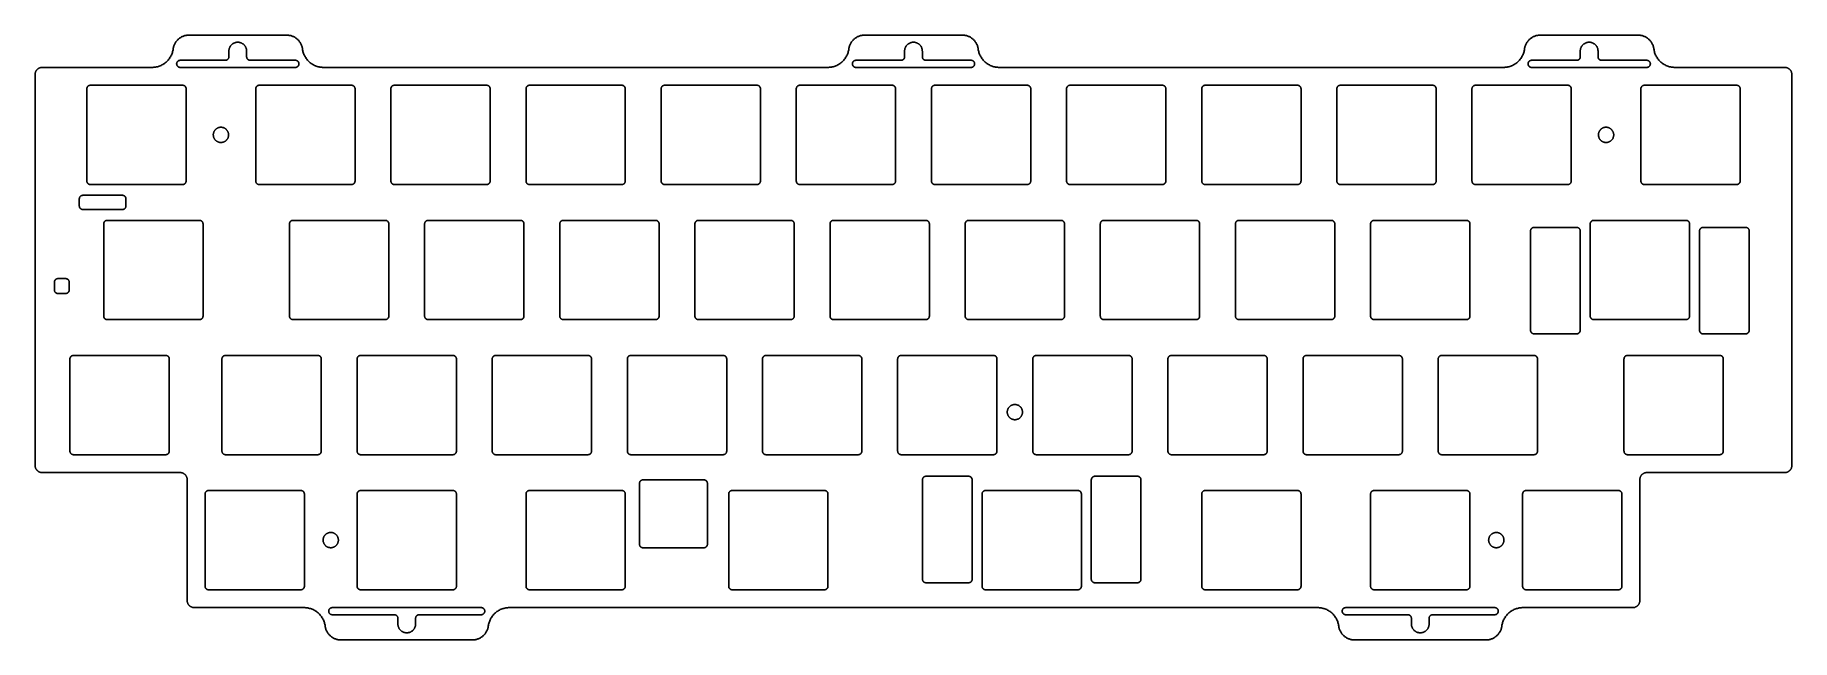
# Model space of a CAD drawing. Header units: millimetres. Extents: x -3282 to -3034, y 120 to 205.
import ezdxf

# ---------------------------------------------------------------- set-up
doc = ezdxf.new("R2010")
doc.units = ezdxf.units.MM
doc.layers.add('默认', color=7, linetype='Continuous', true_color=0xffffff)

msp = doc.modelspace()

# ---------------------------------------------------------------- linework, layer by layer
at = {"layer": '默认'}
for p, q in [((-3275.82, 181.96), (-3275.82, 180.96)), ((-3269.74, 182.46), (-3275.32, 182.46)), ((-3269.24, 180.96), (-3269.24, 181.96)), ((-3275.32, 180.46), (-3269.74, 180.46))]:
    msp.add_line(p, q, dxfattribs=at)
for points in [[(-3277.74, 170.71), (-3278.28, 170.71), (-3278.83, 170.71)], [(-3278.83, 168.61), (-3278.28, 168.61), (-3277.74, 168.61)], [(-3196.85, 141.83), (-3196.85, 133.25)], [(-3187.78, 142.33), (-3196.35, 142.33)], [(-3187.28, 133.25), (-3187.28, 141.83)], [(-3198.85, 127.33), (-3198.85, 140.33)], [(-3170.28, 127.33), (-3170.28, 140.33)], [(-3196.35, 132.75), (-3187.78, 132.75)]]:
    msp.add_lwpolyline(points, dxfattribs=at)
for points, weights in [([(-3265.56, 200.5), (-3262.94, 200.5), (-3262.59, 203.1)], [1, 0.752772652709, 1]), ([(-3262.59, 203.1), (-3262.33, 205.05), (-3260.36, 205.05)], [1, 0.752772652709, 1]), ([(-3246.59, 205.05), (-3244.63, 205.05), (-3244.36, 203.1)], [1, 0.752772652709, 1]), ([(-3244.36, 203.1), (-3244.01, 200.5), (-3241.39, 200.5)], [1, 0.752772652709, 1]), ([(-3170.31, 200.5), (-3167.69, 200.5), (-3167.34, 203.1)], [1, 0.752772652709, 1]), ([(-3167.34, 203.1), (-3167.08, 205.05), (-3165.11, 205.05)], [1, 0.752772652709, 1]), ([(-3151.34, 205.05), (-3149.38, 205.05), (-3149.11, 203.1)], [1, 0.752772652709, 1]), ([(-3149.11, 203.1), (-3148.76, 200.5), (-3146.14, 200.5)], [1, 0.752772652709, 1]), ([(-3075.06, 200.5), (-3072.44, 200.5), (-3072.09, 203.1)], [1, 0.752772652709, 1]), ([(-3072.09, 203.1), (-3071.83, 205.05), (-3069.86, 205.05)], [1, 0.752772652709, 1]), ([(-3056.09, 205.05), (-3054.13, 205.05), (-3053.86, 203.1)], [1, 0.752772652709, 1]), ([(-3053.86, 203.1), (-3053.51, 200.5), (-3050.89, 200.5)], [1, 0.752772652709, 1]), ([(-3254.73, 202), (-3254.73, 201.5), (-3255.23, 201.5)], [1, 0.707106781187, 1]), ([(-3251.73, 201.5), (-3252.23, 201.5), (-3252.23, 202)], [1, 0.707106781187, 1]), ([(-3159.48, 202), (-3159.48, 201.5), (-3159.98, 201.5)], [1, 0.707106781187, 1]), ([(-3156.48, 201.5), (-3156.98, 201.5), (-3156.98, 202)], [1, 0.707106781187, 1]), ([(-3064.23, 202), (-3064.23, 201.5), (-3064.73, 201.5)], [1, 0.707106781186, 1]), ([(-3061.23, 201.5), (-3061.73, 201.5), (-3061.73, 202)], [1, 0.707106781187, 1]), ([(-3282.05, 199.5), (-3282.05, 200.5), (-3281.05, 200.5)], [1, 0.707106781187, 1]), ([(-3035.41, 200.5), (-3034.41, 200.5), (-3034.41, 199.5)], [1, 0.707106781187, 1]), ([(-3274.26, 197.98), (-3274.76, 197.98), (-3274.76, 197.48)], [1, 0.707106781186, 1]), ([(-3260.76, 197.48), (-3260.76, 197.98), (-3261.26, 197.98)], [1, 0.707106781187, 1]), ([(-3250.45, 197.98), (-3250.95, 197.98), (-3250.95, 197.48)], [1, 0.707106781187, 1]), ([(-3236.95, 197.48), (-3236.95, 197.98), (-3237.45, 197.98)], [1, 0.707106781186, 1]), ([(-3231.4, 197.98), (-3231.9, 197.98), (-3231.9, 197.48)], [1, 0.707106781187, 1]), ([(-3217.9, 197.48), (-3217.9, 197.98), (-3218.4, 197.98)], [1, 0.707106781186, 1]), ([(-3212.35, 197.98), (-3212.85, 197.98), (-3212.85, 197.48)], [1, 0.707106781186, 1]), ([(-3198.85, 197.48), (-3198.85, 197.98), (-3199.35, 197.98)], [1, 0.707106781187, 1]), ([(-3193.3, 197.98), (-3193.8, 197.98), (-3193.8, 197.48)], [1, 0.707106781187, 1]), ([(-3179.8, 197.48), (-3179.8, 197.98), (-3180.3, 197.98)], [1, 0.707106781186, 1]), ([(-3174.25, 197.98), (-3174.75, 197.98), (-3174.75, 197.48)], [1, 0.707106781186, 1]), ([(-3160.75, 197.48), (-3160.75, 197.98), (-3161.25, 197.98)], [1, 0.707106781187, 1]), ([(-3155.2, 197.98), (-3155.7, 197.98), (-3155.7, 197.48)], [1, 0.707106781186, 1]), ([(-3141.7, 197.48), (-3141.7, 197.98), (-3142.2, 197.98)], [1, 0.707106781186, 1]), ([(-3136.15, 197.98), (-3136.65, 197.98), (-3136.65, 197.48)], [1, 0.707106781187, 1]), ([(-3122.65, 197.48), (-3122.65, 197.98), (-3123.15, 197.98)], [1, 0.707106781187, 1]), ([(-3117.1, 197.98), (-3117.6, 197.98), (-3117.6, 197.48)], [1, 0.707106781186, 1]), ([(-3103.6, 197.48), (-3103.6, 197.98), (-3104.1, 197.98)], [1, 0.707106781186, 1]), ([(-3098.05, 197.98), (-3098.55, 197.98), (-3098.55, 197.48)], [1, 0.707106781186, 1]), ([(-3084.55, 197.48), (-3084.55, 197.98), (-3085.05, 197.98)], [1, 0.707106781186, 1]), ([(-3079, 197.98), (-3079.5, 197.98), (-3079.5, 197.48)], [1, 0.707106781186, 1]), ([(-3065.5, 197.48), (-3065.5, 197.98), (-3066, 197.98)], [1, 0.707106781186, 1]), ([(-3055.19, 197.98), (-3055.69, 197.98), (-3055.69, 197.48)], [1, 0.707106781186, 1]), ([(-3041.69, 197.48), (-3041.69, 197.98), (-3042.19, 197.98)], [1, 0.707106781186, 1]), ([(-3274.76, 184.48), (-3274.76, 183.98), (-3274.26, 183.98)], [1, 0.707106781186, 1]), ([(-3261.26, 183.98), (-3260.76, 183.98), (-3260.76, 184.48)], [1, 0.707106781187, 1]), ([(-3250.95, 184.48), (-3250.95, 183.98), (-3250.45, 183.98)], [1, 0.707106781187, 1]), ([(-3237.45, 183.98), (-3236.95, 183.98), (-3236.95, 184.48)], [1, 0.707106781187, 1]), ([(-3231.9, 184.48), (-3231.9, 183.98), (-3231.4, 183.98)], [1, 0.707106781186, 1]), ([(-3218.4, 183.98), (-3217.9, 183.98), (-3217.9, 184.48)], [1, 0.707106781187, 1]), ([(-3212.85, 184.48), (-3212.85, 183.98), (-3212.35, 183.98)], [1, 0.707106781187, 1]), ([(-3199.35, 183.98), (-3198.85, 183.98), (-3198.85, 184.48)], [1, 0.707106781186, 1]), ([(-3193.8, 184.48), (-3193.8, 183.98), (-3193.3, 183.98)], [1, 0.707106781186, 1]), ([(-3180.3, 183.98), (-3179.8, 183.98), (-3179.8, 184.48)], [1, 0.707106781187, 1]), ([(-3174.75, 184.48), (-3174.75, 183.98), (-3174.25, 183.98)], [1, 0.707106781187, 1]), ([(-3161.25, 183.98), (-3160.75, 183.98), (-3160.75, 184.48)], [1, 0.707106781187, 1]), ([(-3155.7, 184.48), (-3155.7, 183.98), (-3155.2, 183.98)], [1, 0.707106781186, 1]), ([(-3142.2, 183.98), (-3141.7, 183.98), (-3141.7, 184.48)], [1, 0.707106781186, 1]), ([(-3136.65, 184.48), (-3136.65, 183.98), (-3136.15, 183.98)], [1, 0.707106781187, 1]), ([(-3123.15, 183.98), (-3122.65, 183.98), (-3122.65, 184.48)], [1, 0.707106781187, 1]), ([(-3117.6, 184.48), (-3117.6, 183.98), (-3117.1, 183.98)], [1, 0.707106781186, 1]), ([(-3104.1, 183.98), (-3103.6, 183.98), (-3103.6, 184.48)], [1, 0.707106781187, 1]), ([(-3098.55, 184.48), (-3098.55, 183.98), (-3098.05, 183.98)], [1, 0.707106781186, 1]), ([(-3085.05, 183.98), (-3084.55, 183.98), (-3084.55, 184.48)], [1, 0.707106781186, 1]), ([(-3079.5, 184.48), (-3079.5, 183.98), (-3079, 183.98)], [1, 0.707106781187, 1]), ([(-3066, 183.98), (-3065.5, 183.98), (-3065.5, 184.48)], [1, 0.707106781186, 1]), ([(-3055.69, 184.48), (-3055.69, 183.98), (-3055.19, 183.98)], [1, 0.707106781187, 1]), ([(-3042.19, 183.98), (-3041.69, 183.98), (-3041.69, 184.48)], [1, 0.707106781186, 1]), ([(-3275.32, 182.46), (-3275.82, 182.46), (-3275.82, 181.96)], [1, 0.707106781187, 1]), ([(-3275.82, 180.96), (-3275.82, 180.46), (-3275.32, 180.46)], [1, 0.707106781187, 1]), ([(-3269.24, 181.96), (-3269.24, 182.46), (-3269.74, 182.46)], [1, 0.707106781187, 1]), ([(-3269.74, 180.46), (-3269.24, 180.46), (-3269.24, 180.96)], [1, 0.707106781186, 1]), ([(-3271.88, 178.93), (-3272.38, 178.93), (-3272.38, 178.43)], [1, 0.707106781186, 1]), ([(-3258.38, 178.43), (-3258.38, 178.93), (-3258.88, 178.93)], [1, 0.707106781187, 1]), ([(-3245.69, 178.93), (-3246.19, 178.93), (-3246.19, 178.43)], [1, 0.707106781186, 1]), ([(-3232.19, 178.43), (-3232.19, 178.93), (-3232.69, 178.93)], [1, 0.707106781187, 1]), ([(-3226.64, 178.93), (-3227.14, 178.93), (-3227.14, 178.43)], [1, 0.707106781187, 1]), ([(-3213.14, 178.43), (-3213.14, 178.93), (-3213.64, 178.93)], [1, 0.707106781187, 1]), ([(-3207.59, 178.93), (-3208.09, 178.93), (-3208.09, 178.43)], [1, 0.707106781187, 1]), ([(-3194.09, 178.43), (-3194.09, 178.93), (-3194.59, 178.93)], [1, 0.707106781187, 1]), ([(-3188.54, 178.93), (-3189.04, 178.93), (-3189.04, 178.43)], [1, 0.707106781186, 1]), ([(-3175.04, 178.43), (-3175.04, 178.93), (-3175.54, 178.93)], [1, 0.707106781187, 1]), ([(-3169.49, 178.93), (-3169.99, 178.93), (-3169.99, 178.43)], [1, 0.707106781186, 1]), ([(-3155.99, 178.43), (-3155.99, 178.93), (-3156.49, 178.93)], [1, 0.707106781186, 1]), ([(-3150.44, 178.93), (-3150.94, 178.93), (-3150.94, 178.43)], [1, 0.707106781186, 1]), ([(-3136.94, 178.43), (-3136.94, 178.93), (-3137.44, 178.93)], [1, 0.707106781187, 1]), ([(-3131.39, 178.93), (-3131.89, 178.93), (-3131.89, 178.43)], [1, 0.707106781186, 1]), ([(-3117.89, 178.43), (-3117.89, 178.93), (-3118.39, 178.93)], [1, 0.707106781188, 1]), ([(-3112.34, 178.93), (-3112.84, 178.93), (-3112.84, 178.43)], [1, 0.707106781187, 1]), ([(-3098.84, 178.43), (-3098.84, 178.93), (-3099.34, 178.93)], [1, 0.707106781187, 1]), ([(-3093.29, 178.93), (-3093.79, 178.93), (-3093.79, 178.43)], [1, 0.707106781186, 1]), ([(-3079.79, 178.43), (-3079.79, 178.93), (-3080.29, 178.93)], [1, 0.707106781187, 1]), ([(-3062.33, 178.93), (-3062.83, 178.93), (-3062.83, 178.43)], [1, 0.707106781186, 1]), ([(-3048.83, 178.43), (-3048.83, 178.93), (-3049.33, 178.93)], [1, 0.707106781187, 1]), ([(-3070.74, 177.94), (-3071.24, 177.94), (-3071.24, 177.44)], [1, 0.707106781187, 1]), ([(-3064.24, 177.44), (-3064.25, 177.94), (-3064.75, 177.94)], [1, 0.707106781187, 1]), ([(-3047.42, 177.44), (-3047.42, 177.94), (-3046.92, 177.94)], [1, 0.707106781187, 1]), ([(-3040.92, 177.94), (-3040.42, 177.94), (-3040.42, 177.44)], [1, 0.707106781187, 1]), ([(-3278.83, 170.71), (-3279.33, 170.71), (-3279.33, 170.21)], [1, 0.707106781187, 1]), ([(-3279.33, 169.11), (-3279.33, 168.61), (-3278.83, 168.61)], [1, 0.707106781187, 1]), ([(-3277.24, 170.21), (-3277.24, 170.71), (-3277.74, 170.71)], [1, 0.707106781187, 1]), ([(-3277.74, 168.61), (-3277.24, 168.61), (-3277.24, 169.11)], [1, 0.707106781187, 1]), ([(-3272.38, 165.43), (-3272.38, 164.93), (-3271.88, 164.93)], [1, 0.707106781186, 1]), ([(-3258.88, 164.93), (-3258.38, 164.93), (-3258.38, 165.43)], [1, 0.707106781187, 1]), ([(-3246.19, 165.43), (-3246.19, 164.93), (-3245.69, 164.93)], [1, 0.707106781186, 1]), ([(-3232.69, 164.93), (-3232.19, 164.93), (-3232.19, 165.43)], [1, 0.707106781187, 1]), ([(-3227.14, 165.43), (-3227.14, 164.93), (-3226.64, 164.93)], [1, 0.707106781186, 1]), ([(-3213.64, 164.93), (-3213.14, 164.93), (-3213.14, 165.43)], [1, 0.707106781187, 1]), ([(-3208.09, 165.43), (-3208.09, 164.93), (-3207.59, 164.93)], [1, 0.707106781187, 1]), ([(-3194.59, 164.93), (-3194.09, 164.93), (-3194.09, 165.43)], [1, 0.707106781186, 1]), ([(-3189.04, 165.43), (-3189.04, 164.93), (-3188.54, 164.93)], [1, 0.707106781186, 1]), ([(-3175.54, 164.93), (-3175.04, 164.93), (-3175.04, 165.43)], [1, 0.707106781187, 1]), ([(-3169.99, 165.43), (-3169.99, 164.93), (-3169.49, 164.93)], [1, 0.707106781186, 1]), ([(-3156.49, 164.93), (-3155.99, 164.93), (-3155.99, 165.43)], [1, 0.707106781185, 1]), ([(-3150.94, 165.43), (-3150.94, 164.93), (-3150.44, 164.93)], [1, 0.707106781186, 1]), ([(-3137.44, 164.93), (-3136.94, 164.93), (-3136.94, 165.43)], [1, 0.707106781186, 1]), ([(-3131.89, 165.43), (-3131.89, 164.93), (-3131.39, 164.93)], [1, 0.707106781187, 1]), ([(-3118.39, 164.93), (-3117.89, 164.93), (-3117.89, 165.43)], [1, 0.707106781188, 1]), ([(-3112.84, 165.43), (-3112.84, 164.93), (-3112.34, 164.93)], [1, 0.707106781185, 1]), ([(-3099.34, 164.93), (-3098.84, 164.93), (-3098.84, 165.43)], [1, 0.707106781187, 1]), ([(-3093.79, 165.43), (-3093.79, 164.93), (-3093.29, 164.93)], [1, 0.707106781186, 1]), ([(-3080.29, 164.93), (-3079.79, 164.93), (-3079.79, 165.43)], [1, 0.707106781187, 1]), ([(-3062.83, 165.43), (-3062.83, 164.93), (-3062.33, 164.93)], [1, 0.707106781186, 1]), ([(-3049.33, 164.93), (-3048.83, 164.93), (-3048.83, 165.43)], [1, 0.707106781187, 1]), ([(-3064.74, 162.92), (-3064.24, 162.92), (-3064.24, 163.42)], [1, 0.707106781187, 1]), ([(-3046.92, 162.92), (-3047.42, 162.92), (-3047.42, 163.42)], [1, 0.707106781187, 1]), ([(-3276.64, 159.88), (-3277.14, 159.88), (-3277.14, 159.38)], [1, 0.707106781186, 1]), ([(-3263.14, 159.38), (-3263.14, 159.88), (-3263.64, 159.88)], [1, 0.707106781187, 1]), ([(-3255.21, 159.88), (-3255.71, 159.88), (-3255.71, 159.38)], [1, 0.707106781186, 1]), ([(-3241.71, 159.38), (-3241.71, 159.88), (-3242.21, 159.88)], [1, 0.707106781187, 1]), ([(-3236.16, 159.88), (-3236.66, 159.88), (-3236.66, 159.38)], [1, 0.707106781187, 1]), ([(-3222.66, 159.38), (-3222.66, 159.88), (-3223.16, 159.88)], [1, 0.707106781186, 1]), ([(-3217.11, 159.88), (-3217.61, 159.88), (-3217.61, 159.38)], [1, 0.707106781187, 1]), ([(-3203.61, 159.38), (-3203.61, 159.88), (-3204.11, 159.88)], [1, 0.707106781187, 1]), ([(-3198.06, 159.88), (-3198.56, 159.88), (-3198.56, 159.38)], [1, 0.707106781187, 1]), ([(-3184.56, 159.38), (-3184.56, 159.88), (-3185.06, 159.88)], [1, 0.707106781188, 1]), ([(-3179.01, 159.88), (-3179.51, 159.88), (-3179.51, 159.38)], [1, 0.707106781186, 1]), ([(-3165.51, 159.38), (-3165.51, 159.88), (-3166.01, 159.88)], [1, 0.707106781187, 1]), ([(-3159.96, 159.88), (-3160.46, 159.88), (-3160.46, 159.38)], [1, 0.707106781187, 1]), ([(-3146.46, 159.38), (-3146.46, 159.88), (-3146.96, 159.88)], [1, 0.707106781187, 1]), ([(-3140.91, 159.88), (-3141.41, 159.88), (-3141.41, 159.38)], [1, 0.707106781186, 1]), ([(-3127.41, 159.38), (-3127.41, 159.88), (-3127.91, 159.88)], [1, 0.707106781187, 1]), ([(-3121.86, 159.88), (-3122.36, 159.88), (-3122.36, 159.38)], [1, 0.707106781186, 1]), ([(-3108.36, 159.38), (-3108.36, 159.88), (-3108.86, 159.88)], [1, 0.707106781188, 1]), ([(-3102.81, 159.88), (-3103.31, 159.88), (-3103.31, 159.38)], [1, 0.707106781187, 1]), ([(-3089.31, 159.38), (-3089.31, 159.88), (-3089.81, 159.88)], [1, 0.707106781186, 1]), ([(-3083.76, 159.88), (-3084.26, 159.88), (-3084.26, 159.38)], [1, 0.707106781186, 1]), ([(-3070.26, 159.38), (-3070.26, 159.88), (-3070.76, 159.88)], [1, 0.707106781186, 1]), ([(-3057.57, 159.88), (-3058.07, 159.88), (-3058.07, 159.38)], [1, 0.707106781186, 1]), ([(-3044.07, 159.38), (-3044.07, 159.88), (-3044.57, 159.88)], [1, 0.707106781186, 1]), ([(-3277.14, 146.38), (-3277.14, 145.88), (-3276.64, 145.88)], [1, 0.707106781186, 1]), ([(-3263.64, 145.88), (-3263.14, 145.88), (-3263.14, 146.38)], [1, 0.707106781187, 1]), ([(-3255.71, 146.38), (-3255.71, 145.88), (-3255.21, 145.88)], [1, 0.707106781186, 1]), ([(-3242.21, 145.88), (-3241.71, 145.88), (-3241.71, 146.38)], [1, 0.707106781187, 1]), ([(-3236.66, 146.38), (-3236.66, 145.88), (-3236.16, 145.88)], [1, 0.707106781186, 1]), ([(-3223.16, 145.88), (-3222.66, 145.88), (-3222.66, 146.38)], [1, 0.707106781186, 1]), ([(-3217.61, 146.38), (-3217.61, 145.88), (-3217.11, 145.88)], [1, 0.707106781186, 1]), ([(-3204.11, 145.88), (-3203.61, 145.88), (-3203.61, 146.38)], [1, 0.707106781186, 1]), ([(-3198.56, 146.38), (-3198.56, 145.88), (-3198.06, 145.88)], [1, 0.707106781186, 1]), ([(-3185.06, 145.88), (-3184.56, 145.88), (-3184.56, 146.38)], [1, 0.707106781186, 1]), ([(-3179.51, 146.38), (-3179.51, 145.88), (-3179.01, 145.88)], [1, 0.707106781186, 1]), ([(-3166.01, 145.88), (-3165.51, 145.88), (-3165.51, 146.38)], [1, 0.707106781186, 1]), ([(-3160.46, 146.38), (-3160.46, 145.88), (-3159.96, 145.88)], [1, 0.707106781186, 1]), ([(-3146.96, 145.88), (-3146.46, 145.88), (-3146.46, 146.38)], [1, 0.707106781186, 1]), ([(-3141.41, 146.38), (-3141.41, 145.88), (-3140.91, 145.88)], [1, 0.707106781186, 1]), ([(-3127.91, 145.88), (-3127.41, 145.88), (-3127.41, 146.38)], [1, 0.707106781186, 1]), ([(-3122.36, 146.38), (-3122.36, 145.88), (-3121.86, 145.88)], [1, 0.707106781185, 1]), ([(-3108.86, 145.88), (-3108.36, 145.88), (-3108.36, 146.38)], [1, 0.707106781186, 1]), ([(-3103.31, 146.38), (-3103.31, 145.88), (-3102.81, 145.88)], [1, 0.707106781186, 1]), ([(-3089.81, 145.88), (-3089.31, 145.88), (-3089.31, 146.38)], [1, 0.707106781186, 1]), ([(-3084.26, 146.38), (-3084.26, 145.88), (-3083.76, 145.88)], [1, 0.707106781186, 1]), ([(-3070.76, 145.88), (-3070.26, 145.88), (-3070.26, 146.38)], [1, 0.707106781186, 1]), ([(-3058.07, 146.38), (-3058.07, 145.88), (-3057.57, 145.88)], [1, 0.707106781186, 1]), ([(-3044.57, 145.88), (-3044.07, 145.88), (-3044.07, 146.38)], [1, 0.707106781186, 1]), ([(-3281.05, 143.36), (-3282.05, 143.36), (-3282.05, 144.36)], [1, 0.707106781187, 1]), ([(-3034.41, 144.36), (-3034.41, 143.36), (-3035.41, 143.36)], [1, 0.707106781187, 1]), ([(-3260.61, 142.36), (-3260.61, 143.36), (-3261.61, 143.36)], [1, 0.707106781187, 1]), ([(-3196.35, 142.33), (-3196.85, 142.33), (-3196.85, 141.83)], [1, 0.707106781187, 1]), ([(-3187.28, 141.83), (-3187.28, 142.33), (-3187.78, 142.33)], [1, 0.707106781187, 1]), ([(-3156.96, 142.34), (-3156.96, 142.84), (-3156.46, 142.84)], [1, 0.707106781187, 1]), ([(-3126.16, 142.34), (-3126.16, 142.84), (-3126.66, 142.84)], [1, 0.707106781187, 1]), ([(-3054.84, 143.36), (-3055.84, 143.36), (-3055.84, 142.36)], [1, 0.707106781187, 1]), ([(-3257.59, 140.83), (-3258.09, 140.83), (-3258.09, 140.33)], [1, 0.707106781186, 1]), ([(-3244.09, 140.33), (-3244.09, 140.83), (-3244.59, 140.83)], [1, 0.707106781187, 1]), ([(-3236.16, 140.83), (-3236.66, 140.83), (-3236.66, 140.33)], [1, 0.707106781186, 1]), ([(-3222.66, 140.33), (-3222.66, 140.83), (-3223.16, 140.83)], [1, 0.707106781187, 1]), ([(-3212.35, 140.83), (-3212.85, 140.83), (-3212.85, 140.33)], [1, 0.707106781186, 1]), ([(-3198.85, 140.33), (-3198.85, 140.83), (-3199.35, 140.83)], [1, 0.707106781187, 1]), ([(-3183.78, 140.83), (-3184.28, 140.83), (-3184.28, 140.33)], [1, 0.707106781186, 1]), ([(-3170.28, 140.33), (-3170.28, 140.83), (-3170.78, 140.83)], [1, 0.707106781187, 1]), ([(-3148.06, 140.83), (-3148.56, 140.83), (-3148.56, 140.33)], [1, 0.707106781186, 1]), ([(-3134.56, 140.33), (-3134.56, 140.83), (-3135.06, 140.83)], [1, 0.707106781187, 1]), ([(-3117.1, 140.83), (-3117.6, 140.83), (-3117.6, 140.33)], [1, 0.707106781186, 1]), ([(-3103.6, 140.33), (-3103.6, 140.83), (-3104.1, 140.83)], [1, 0.707106781187, 1]), ([(-3093.29, 140.83), (-3093.79, 140.83), (-3093.79, 140.33)], [1, 0.707106781186, 1]), ([(-3079.79, 140.33), (-3079.79, 140.83), (-3080.29, 140.83)], [1, 0.707106781187, 1]), ([(-3071.86, 140.83), (-3072.36, 140.83), (-3072.36, 140.33)], [1, 0.707106781186, 1]), ([(-3058.36, 140.33), (-3058.36, 140.83), (-3058.86, 140.83)], [1, 0.707106781187, 1]), ([(-3196.85, 133.25), (-3196.85, 132.75), (-3196.35, 132.75)], [1, 0.707106781187, 1]), ([(-3187.78, 132.75), (-3187.28, 132.75), (-3187.28, 133.25)], [1, 0.707106781187, 1]), ([(-3258.09, 127.33), (-3258.09, 126.83), (-3257.59, 126.83)], [1, 0.707106781186, 1]), ([(-3244.59, 126.83), (-3244.09, 126.83), (-3244.09, 127.33)], [1, 0.707106781187, 1]), ([(-3236.66, 127.33), (-3236.66, 126.83), (-3236.16, 126.83)], [1, 0.707106781186, 1]), ([(-3223.16, 126.83), (-3222.66, 126.83), (-3222.66, 127.33)], [1, 0.707106781187, 1]), ([(-3212.85, 127.33), (-3212.85, 126.83), (-3212.35, 126.83)], [1, 0.707106781186, 1]), ([(-3199.35, 126.83), (-3198.85, 126.83), (-3198.85, 127.33)], [1, 0.707106781187, 1]), ([(-3184.28, 127.33), (-3184.28, 126.83), (-3183.78, 126.83)], [1, 0.707106781186, 1]), ([(-3170.78, 126.83), (-3170.28, 126.83), (-3170.28, 127.33)], [1, 0.707106781187, 1]), ([(-3156.46, 127.82), (-3156.96, 127.82), (-3156.96, 128.32)], [1, 0.707106781187, 1]), ([(-3149.96, 128.32), (-3149.96, 127.82), (-3150.46, 127.82)], [1, 0.707106781187, 1]), ([(-3148.56, 127.33), (-3148.56, 126.83), (-3148.06, 126.83)], [1, 0.707106781186, 1]), ([(-3135.06, 126.83), (-3134.56, 126.83), (-3134.56, 127.33)], [1, 0.707106781187, 1]), ([(-3133.16, 128.32), (-3133.16, 127.82), (-3132.66, 127.82)], [1, 0.707106781187, 1]), ([(-3126.66, 127.82), (-3126.16, 127.82), (-3126.16, 128.32)], [1, 0.707106781187, 1]), ([(-3117.6, 127.33), (-3117.6, 126.83), (-3117.1, 126.83)], [1, 0.707106781186, 1]), ([(-3104.1, 126.83), (-3103.6, 126.83), (-3103.6, 127.33)], [1, 0.707106781187, 1]), ([(-3093.79, 127.33), (-3093.79, 126.83), (-3093.29, 126.83)], [1, 0.707106781186, 1]), ([(-3080.29, 126.83), (-3079.79, 126.83), (-3079.79, 127.33)], [1, 0.707106781187, 1]), ([(-3072.36, 127.33), (-3072.36, 126.83), (-3071.86, 126.83)], [1, 0.707106781186, 1]), ([(-3058.86, 126.83), (-3058.36, 126.83), (-3058.36, 127.33)], [1, 0.707106781187, 1]), ([(-3259.61, 124.31), (-3260.61, 124.31), (-3260.61, 125.31)], [1, 0.707106781187, 1]), ([(-3241.16, 121.71), (-3241.51, 124.31), (-3244.13, 124.31)], [1, 0.752772652709, 1]), ([(-3215.2, 124.31), (-3217.82, 124.31), (-3218.17, 121.71)], [1, 0.752772652709, 1]), ([(-3098.28, 121.71), (-3098.63, 124.31), (-3101.26, 124.31)], [1, 0.752772652709, 1]), ([(-3072.32, 124.31), (-3074.94, 124.31), (-3075.29, 121.71)], [1, 0.752772652709, 1]), ([(-3055.84, 125.31), (-3055.84, 124.31), (-3056.84, 124.31)], [1, 0.707106781187, 1]), ([(-3238.93, 119.76), (-3240.9, 119.76), (-3241.16, 121.71)], [1, 0.752772652709, 1]), ([(-3231.41, 123.31), (-3230.91, 123.31), (-3230.91, 122.81)], [1, 0.707106781187, 1]), ([(-3228.41, 122.81), (-3228.41, 123.31), (-3227.91, 123.31)], [1, 0.707106781187, 1]), ([(-3218.17, 121.71), (-3218.43, 119.76), (-3220.4, 119.76)], [1, 0.752772652709, 1]), ([(-3096.05, 119.76), (-3098.02, 119.76), (-3098.28, 121.71)], [1, 0.752772652709, 1]), ([(-3088.54, 123.31), (-3088.04, 123.31), (-3088.04, 122.81)], [1, 0.707106781187, 1]), ([(-3085.54, 122.81), (-3085.54, 123.31), (-3085.04, 123.31)], [1, 0.707106781187, 1]), ([(-3075.29, 121.71), (-3075.56, 119.76), (-3077.52, 119.76)], [1, 0.752772652709, 1])]:
    msp.add_rational_spline(points, weights, degree=2, dxfattribs=at)
for points in [[(-3260.36, 205.05), (-3253.48, 205.05), (-3246.59, 205.05)], [(-3165.11, 205.05), (-3158.23, 205.05), (-3151.34, 205.05)], [(-3069.86, 205.05), (-3062.98, 205.05), (-3056.09, 205.05)], [(-3255.23, 201.5), (-3258.41, 201.5), (-3261.6, 201.5)], [(-3254.73, 202.8), (-3254.73, 202.4), (-3254.73, 202)], [(-3252.23, 202), (-3252.23, 202.4), (-3252.23, 202.8)], [(-3245.35, 201.5), (-3248.54, 201.5), (-3251.73, 201.5)], [(-3159.98, 201.5), (-3163.16, 201.5), (-3166.35, 201.5)], [(-3159.48, 202.8), (-3159.48, 202.4), (-3159.48, 202)], [(-3156.98, 202), (-3156.98, 202.4), (-3156.98, 202.8)], [(-3150.1, 201.5), (-3153.29, 201.5), (-3156.48, 201.5)], [(-3064.73, 201.5), (-3067.91, 201.5), (-3071.1, 201.5)], [(-3064.23, 202.8), (-3064.23, 202.4), (-3064.23, 202)], [(-3061.73, 202), (-3061.73, 202.4), (-3061.73, 202.8)], [(-3054.85, 201.5), (-3058.04, 201.5), (-3061.23, 201.5)], [(-3282.05, 144.36), (-3282.05, 171.93), (-3282.05, 199.5)], [(-3281.05, 200.5), (-3279.75, 200.5), (-3265.56, 200.5)], [(-3261.6, 200.5), (-3253.48, 200.5), (-3245.35, 200.5)], [(-3241.39, 200.5), (-3210.62, 200.5), (-3170.31, 200.5)], [(-3166.35, 200.5), (-3158.23, 200.5), (-3150.1, 200.5)], [(-3146.14, 200.5), (-3105.88, 200.5), (-3075.06, 200.5)], [(-3071.1, 200.5), (-3062.98, 200.5), (-3054.85, 200.5)], [(-3050.89, 200.5), (-3041.7, 200.5), (-3035.41, 200.5)], [(-3034.41, 199.5), (-3034.41, 171.93), (-3034.41, 144.36)], [(-3274.76, 197.48), (-3274.76, 190.98), (-3274.76, 184.48)], [(-3261.26, 197.98), (-3267.76, 197.98), (-3274.26, 197.98)], [(-3260.76, 184.48), (-3260.76, 190.98), (-3260.76, 197.48)], [(-3250.95, 197.48), (-3250.95, 190.98), (-3250.95, 184.48)], [(-3237.45, 197.98), (-3243.95, 197.98), (-3250.45, 197.98)], [(-3236.95, 184.48), (-3236.95, 190.98), (-3236.95, 197.48)], [(-3231.9, 197.48), (-3231.9, 190.98), (-3231.9, 184.48)], [(-3218.4, 197.98), (-3224.9, 197.98), (-3231.4, 197.98)], [(-3217.9, 184.48), (-3217.9, 190.98), (-3217.9, 197.48)], [(-3212.85, 197.48), (-3212.85, 190.98), (-3212.85, 184.48)], [(-3199.35, 197.98), (-3205.85, 197.98), (-3212.35, 197.98)], [(-3198.85, 184.48), (-3198.85, 190.98), (-3198.85, 197.48)], [(-3193.8, 197.48), (-3193.8, 190.98), (-3193.8, 184.48)], [(-3180.3, 197.98), (-3186.8, 197.98), (-3193.3, 197.98)], [(-3179.8, 184.48), (-3179.8, 190.98), (-3179.8, 197.48)], [(-3174.75, 197.48), (-3174.75, 190.98), (-3174.75, 184.48)], [(-3161.25, 197.98), (-3167.75, 197.98), (-3174.25, 197.98)], [(-3160.75, 184.48), (-3160.75, 190.98), (-3160.75, 197.48)], [(-3155.7, 197.48), (-3155.7, 190.98), (-3155.7, 184.48)], [(-3142.2, 197.98), (-3148.7, 197.98), (-3155.2, 197.98)], [(-3141.7, 184.48), (-3141.7, 190.98), (-3141.7, 197.48)], [(-3136.65, 197.48), (-3136.65, 190.98), (-3136.65, 184.48)], [(-3123.15, 197.98), (-3129.65, 197.98), (-3136.15, 197.98)], [(-3122.65, 184.48), (-3122.65, 190.98), (-3122.65, 197.48)], [(-3117.6, 197.48), (-3117.6, 190.98), (-3117.6, 184.48)], [(-3104.1, 197.98), (-3110.6, 197.98), (-3117.1, 197.98)], [(-3103.6, 184.48), (-3103.6, 190.98), (-3103.6, 197.48)], [(-3098.55, 197.48), (-3098.55, 190.98), (-3098.55, 184.48)], [(-3085.05, 197.98), (-3091.55, 197.98), (-3098.05, 197.98)], [(-3084.55, 184.48), (-3084.55, 190.98), (-3084.55, 197.48)], [(-3079.5, 197.48), (-3079.5, 190.98), (-3079.5, 184.48)], [(-3066, 197.98), (-3072.5, 197.98), (-3079, 197.98)], [(-3065.5, 184.48), (-3065.5, 190.98), (-3065.5, 197.48)], [(-3055.69, 197.48), (-3055.69, 190.98), (-3055.69, 184.48)], [(-3042.19, 197.98), (-3048.69, 197.98), (-3055.19, 197.98)], [(-3041.69, 184.48), (-3041.69, 190.98), (-3041.69, 197.48)], [(-3274.26, 183.98), (-3267.76, 183.98), (-3261.26, 183.98)], [(-3250.45, 183.98), (-3243.95, 183.98), (-3237.45, 183.98)], [(-3231.4, 183.98), (-3224.9, 183.98), (-3218.4, 183.98)], [(-3212.35, 183.98), (-3205.85, 183.98), (-3199.35, 183.98)], [(-3193.3, 183.98), (-3186.8, 183.98), (-3180.3, 183.98)], [(-3174.25, 183.98), (-3167.75, 183.98), (-3161.25, 183.98)], [(-3155.2, 183.98), (-3148.7, 183.98), (-3142.2, 183.98)], [(-3136.15, 183.98), (-3129.65, 183.98), (-3123.15, 183.98)], [(-3117.1, 183.98), (-3110.6, 183.98), (-3104.1, 183.98)], [(-3098.05, 183.98), (-3091.55, 183.98), (-3085.05, 183.98)], [(-3079, 183.98), (-3072.5, 183.98), (-3066, 183.98)], [(-3055.19, 183.98), (-3048.69, 183.98), (-3042.19, 183.98)], [(-3272.38, 178.43), (-3272.38, 171.93), (-3272.38, 165.43)], [(-3258.88, 178.93), (-3265.38, 178.93), (-3271.88, 178.93)], [(-3258.38, 165.43), (-3258.38, 171.93), (-3258.38, 178.43)], [(-3246.19, 178.43), (-3246.19, 171.93), (-3246.19, 165.43)], [(-3232.69, 178.93), (-3239.19, 178.93), (-3245.69, 178.93)], [(-3232.19, 165.43), (-3232.19, 171.93), (-3232.19, 178.43)], [(-3227.14, 178.43), (-3227.14, 171.93), (-3227.14, 165.43)], [(-3213.64, 178.93), (-3220.14, 178.93), (-3226.64, 178.93)], [(-3213.14, 165.43), (-3213.14, 171.93), (-3213.14, 178.43)], [(-3208.09, 178.43), (-3208.09, 171.93), (-3208.09, 165.43)], [(-3194.59, 178.93), (-3201.09, 178.93), (-3207.59, 178.93)], [(-3194.09, 165.43), (-3194.09, 171.93), (-3194.09, 178.43)], [(-3189.04, 178.43), (-3189.04, 171.93), (-3189.04, 165.43)], [(-3175.54, 178.93), (-3182.04, 178.93), (-3188.54, 178.93)], [(-3175.04, 165.43), (-3175.04, 171.93), (-3175.04, 178.43)], [(-3169.99, 178.43), (-3169.99, 171.93), (-3169.99, 165.43)], [(-3156.49, 178.93), (-3162.99, 178.93), (-3169.49, 178.93)], [(-3155.99, 165.43), (-3155.99, 171.93), (-3155.99, 178.43)], [(-3150.94, 178.43), (-3150.94, 171.93), (-3150.94, 165.43)], [(-3137.44, 178.93), (-3143.94, 178.93), (-3150.44, 178.93)], [(-3136.94, 165.43), (-3136.94, 171.93), (-3136.94, 178.43)], [(-3131.89, 178.43), (-3131.89, 171.93), (-3131.89, 165.43)], [(-3118.39, 178.93), (-3124.89, 178.93), (-3131.39, 178.93)], [(-3117.89, 165.43), (-3117.89, 171.93), (-3117.89, 178.43)], [(-3112.84, 178.43), (-3112.84, 171.93), (-3112.84, 165.43)], [(-3099.34, 178.93), (-3105.84, 178.93), (-3112.34, 178.93)], [(-3098.84, 165.43), (-3098.84, 171.93), (-3098.84, 178.43)], [(-3093.79, 178.43), (-3093.79, 171.93), (-3093.79, 165.43)], [(-3080.29, 178.93), (-3086.79, 178.93), (-3093.29, 178.93)], [(-3079.79, 165.43), (-3079.79, 171.93), (-3079.79, 178.43)], [(-3062.83, 178.43), (-3062.83, 171.93), (-3062.83, 165.43)], [(-3049.33, 178.93), (-3055.83, 178.93), (-3062.33, 178.93)], [(-3048.83, 165.43), (-3048.83, 171.93), (-3048.83, 178.43)], [(-3071.24, 177.44), (-3071.24, 170.45), (-3071.24, 163.45)], [(-3064.75, 177.94), (-3067.75, 177.94), (-3070.74, 177.94)], [(-3064.24, 163.42), (-3064.24, 170.43), (-3064.24, 177.44)], [(-3047.42, 163.42), (-3047.42, 170.43), (-3047.42, 177.44)], [(-3046.92, 177.94), (-3043.92, 177.94), (-3040.92, 177.94)], [(-3040.42, 177.44), (-3040.42, 170.45), (-3040.42, 163.45)], [(-3279.33, 170.21), (-3279.33, 169.66), (-3279.33, 169.11)], [(-3277.24, 169.11), (-3277.24, 169.66), (-3277.24, 170.21)], [(-3271.88, 164.93), (-3265.38, 164.93), (-3258.88, 164.93)], [(-3245.69, 164.93), (-3239.19, 164.93), (-3232.69, 164.93)], [(-3226.64, 164.93), (-3220.14, 164.93), (-3213.64, 164.93)], [(-3207.59, 164.93), (-3201.09, 164.93), (-3194.59, 164.93)], [(-3188.54, 164.93), (-3182.04, 164.93), (-3175.54, 164.93)], [(-3169.49, 164.93), (-3162.99, 164.93), (-3156.49, 164.93)], [(-3150.44, 164.93), (-3143.94, 164.93), (-3137.44, 164.93)], [(-3131.39, 164.93), (-3124.89, 164.93), (-3118.39, 164.93)], [(-3112.34, 164.93), (-3105.84, 164.93), (-3099.34, 164.93)], [(-3093.29, 164.93), (-3086.79, 164.93), (-3080.29, 164.93)], [(-3062.33, 164.93), (-3055.83, 164.93), (-3049.33, 164.93)], [(-3070.7, 162.92), (-3067.72, 162.92), (-3064.74, 162.92)], [(-3040.96, 162.92), (-3043.94, 162.92), (-3046.92, 162.92)], [(-3277.14, 159.38), (-3277.14, 152.88), (-3277.14, 146.38)], [(-3263.64, 159.88), (-3270.14, 159.88), (-3276.64, 159.88)], [(-3263.14, 146.38), (-3263.14, 152.88), (-3263.14, 159.38)], [(-3255.71, 159.38), (-3255.71, 152.88), (-3255.71, 146.38)], [(-3242.21, 159.88), (-3248.71, 159.88), (-3255.21, 159.88)], [(-3241.71, 146.38), (-3241.71, 152.88), (-3241.71, 159.38)], [(-3236.66, 159.38), (-3236.66, 152.88), (-3236.66, 146.38)], [(-3223.16, 159.88), (-3229.66, 159.88), (-3236.16, 159.88)], [(-3222.66, 146.38), (-3222.66, 152.88), (-3222.66, 159.38)], [(-3217.61, 159.38), (-3217.61, 152.88), (-3217.61, 146.38)], [(-3204.11, 159.88), (-3210.61, 159.88), (-3217.11, 159.88)], [(-3203.61, 146.38), (-3203.61, 152.88), (-3203.61, 159.38)], [(-3198.56, 159.38), (-3198.56, 152.88), (-3198.56, 146.38)], [(-3185.06, 159.88), (-3191.56, 159.88), (-3198.06, 159.88)], [(-3184.56, 146.38), (-3184.56, 152.88), (-3184.56, 159.38)], [(-3179.51, 159.38), (-3179.51, 152.88), (-3179.51, 146.38)], [(-3166.01, 159.88), (-3172.51, 159.88), (-3179.01, 159.88)], [(-3165.51, 146.38), (-3165.51, 152.88), (-3165.51, 159.38)], [(-3160.46, 159.38), (-3160.46, 152.88), (-3160.46, 146.38)], [(-3146.96, 159.88), (-3153.46, 159.88), (-3159.96, 159.88)], [(-3146.46, 146.38), (-3146.46, 152.88), (-3146.46, 159.38)], [(-3141.41, 159.38), (-3141.41, 152.88), (-3141.41, 146.38)], [(-3127.91, 159.88), (-3134.41, 159.88), (-3140.91, 159.88)], [(-3127.41, 146.38), (-3127.41, 152.88), (-3127.41, 159.38)], [(-3122.36, 159.38), (-3122.36, 152.88), (-3122.36, 146.38)], [(-3108.86, 159.88), (-3115.36, 159.88), (-3121.86, 159.88)], [(-3108.36, 146.38), (-3108.36, 152.88), (-3108.36, 159.38)], [(-3103.31, 159.38), (-3103.31, 152.88), (-3103.31, 146.38)], [(-3089.81, 159.88), (-3096.31, 159.88), (-3102.81, 159.88)], [(-3089.31, 146.38), (-3089.31, 152.88), (-3089.31, 159.38)], [(-3084.26, 159.38), (-3084.26, 152.88), (-3084.26, 146.38)], [(-3070.76, 159.88), (-3077.26, 159.88), (-3083.76, 159.88)], [(-3070.26, 146.38), (-3070.26, 152.88), (-3070.26, 159.38)], [(-3058.07, 159.38), (-3058.07, 152.88), (-3058.07, 146.38)], [(-3044.57, 159.88), (-3051.07, 159.88), (-3057.57, 159.88)], [(-3044.07, 146.38), (-3044.07, 152.88), (-3044.07, 159.38)], [(-3276.64, 145.88), (-3270.14, 145.88), (-3263.64, 145.88)], [(-3255.21, 145.88), (-3248.71, 145.88), (-3242.21, 145.88)], [(-3236.16, 145.88), (-3229.66, 145.88), (-3223.16, 145.88)], [(-3217.11, 145.88), (-3210.61, 145.88), (-3204.11, 145.88)], [(-3198.06, 145.88), (-3191.56, 145.88), (-3185.06, 145.88)], [(-3179.01, 145.88), (-3172.51, 145.88), (-3166.01, 145.88)], [(-3159.96, 145.88), (-3153.46, 145.88), (-3146.96, 145.88)], [(-3140.91, 145.88), (-3134.41, 145.88), (-3127.91, 145.88)], [(-3121.86, 145.88), (-3115.36, 145.88), (-3108.86, 145.88)], [(-3102.81, 145.88), (-3096.31, 145.88), (-3089.81, 145.88)], [(-3083.76, 145.88), (-3077.26, 145.88), (-3070.76, 145.88)], [(-3057.57, 145.88), (-3051.07, 145.88), (-3044.57, 145.88)], [(-3261.61, 143.36), (-3271.33, 143.36), (-3281.05, 143.36)], [(-3260.61, 125.31), (-3260.61, 133.84), (-3260.61, 142.36)], [(-3156.96, 128.32), (-3156.96, 135.33), (-3156.96, 142.34)], [(-3156.46, 142.84), (-3153.48, 142.84), (-3150.5, 142.84)], [(-3149.96, 142.31), (-3149.96, 135.32), (-3149.96, 128.32)], [(-3133.16, 142.31), (-3133.16, 135.32), (-3133.16, 128.32)], [(-3126.66, 142.84), (-3129.64, 142.84), (-3132.62, 142.84)], [(-3126.16, 128.32), (-3126.16, 135.33), (-3126.16, 142.34)], [(-3055.84, 142.36), (-3055.84, 133.84), (-3055.84, 125.31)], [(-3035.41, 143.36), (-3045.12, 143.36), (-3054.84, 143.36)], [(-3258.09, 140.33), (-3258.09, 133.83), (-3258.09, 127.33)], [(-3244.59, 140.83), (-3251.09, 140.83), (-3257.59, 140.83)], [(-3244.09, 127.33), (-3244.09, 133.83), (-3244.09, 140.33)], [(-3236.66, 140.33), (-3236.66, 133.83), (-3236.66, 127.33)], [(-3223.16, 140.83), (-3229.66, 140.83), (-3236.16, 140.83)], [(-3222.66, 127.33), (-3222.66, 133.83), (-3222.66, 140.33)], [(-3212.85, 140.33), (-3212.85, 133.83), (-3212.85, 127.33)], [(-3199.35, 140.83), (-3205.85, 140.83), (-3212.35, 140.83)], [(-3184.28, 140.33), (-3184.28, 133.83), (-3184.28, 127.33)], [(-3170.78, 140.83), (-3177.28, 140.83), (-3183.78, 140.83)], [(-3148.56, 140.33), (-3148.56, 133.83), (-3148.56, 127.33)], [(-3135.06, 140.83), (-3141.56, 140.83), (-3148.06, 140.83)], [(-3134.56, 127.33), (-3134.56, 133.83), (-3134.56, 140.33)], [(-3117.6, 140.33), (-3117.6, 133.83), (-3117.6, 127.33)], [(-3104.1, 140.83), (-3110.6, 140.83), (-3117.1, 140.83)], [(-3103.6, 127.33), (-3103.6, 133.83), (-3103.6, 140.33)], [(-3093.79, 140.33), (-3093.79, 133.83), (-3093.79, 127.33)], [(-3080.29, 140.83), (-3086.79, 140.83), (-3093.29, 140.83)], [(-3079.79, 127.33), (-3079.79, 133.83), (-3079.79, 140.33)], [(-3072.36, 140.33), (-3072.36, 133.83), (-3072.36, 127.33)], [(-3058.86, 140.83), (-3065.36, 140.83), (-3071.86, 140.83)], [(-3058.36, 127.33), (-3058.36, 133.83), (-3058.36, 140.33)], [(-3257.59, 126.83), (-3251.09, 126.83), (-3244.59, 126.83)], [(-3236.16, 126.83), (-3229.66, 126.83), (-3223.16, 126.83)], [(-3212.35, 126.83), (-3205.85, 126.83), (-3199.35, 126.83)], [(-3183.78, 126.83), (-3177.28, 126.83), (-3170.78, 126.83)], [(-3150.46, 127.82), (-3153.46, 127.82), (-3156.46, 127.82)], [(-3148.06, 126.83), (-3141.56, 126.83), (-3135.06, 126.83)], [(-3132.66, 127.82), (-3129.66, 127.82), (-3126.66, 127.82)], [(-3117.1, 126.83), (-3110.6, 126.83), (-3104.1, 126.83)], [(-3093.29, 126.83), (-3086.79, 126.83), (-3080.29, 126.83)], [(-3071.86, 126.83), (-3065.36, 126.83), (-3058.86, 126.83)], [(-3244.13, 124.31), (-3251.87, 124.31), (-3259.61, 124.31)], [(-3219.16, 124.31), (-3229.66, 124.31), (-3240.17, 124.31)], [(-3101.26, 124.31), (-3158.23, 124.31), (-3215.2, 124.31)], [(-3076.29, 124.31), (-3086.79, 124.31), (-3097.29, 124.31)], [(-3056.84, 124.31), (-3062.37, 124.31), (-3072.32, 124.31)], [(-3240.17, 123.31), (-3235.79, 123.31), (-3231.41, 123.31)], [(-3230.91, 122.81), (-3230.91, 122.41), (-3230.91, 122.01)], [(-3228.41, 122.01), (-3228.41, 122.41), (-3228.41, 122.81)], [(-3227.91, 123.31), (-3223.54, 123.31), (-3219.16, 123.31)], [(-3097.29, 123.31), (-3092.92, 123.31), (-3088.54, 123.31)], [(-3088.04, 122.81), (-3088.04, 122.41), (-3088.04, 122.01)], [(-3085.54, 122.01), (-3085.54, 122.41), (-3085.54, 122.81)], [(-3085.04, 123.31), (-3080.66, 123.31), (-3076.29, 123.31)], [(-3220.4, 119.76), (-3229.66, 119.76), (-3238.93, 119.76)], [(-3077.52, 119.76), (-3086.79, 119.76), (-3096.05, 119.76)]]:
    msp.add_open_spline(points, degree=2, dxfattribs=at)
for points, weights, knots in [([(-3252.23, 202.8), (-3252.23, 204.05), (-3253.48, 204.05), (-3254.73, 204.05), (-3254.73, 202.8)], [1, 0.707106803035, 1.0000000618, 0.707106824884, 1], [-242.193368, -242.193368, -242.193368, -240.229872, -240.229872, -238.266377, -238.266377, -238.266377]), ([(-3156.98, 202.8), (-3156.98, 204.05), (-3158.23, 204.05), (-3159.48, 204.05), (-3159.48, 202.8)], [1, 0.707106803035, 1.0000000618, 0.707106824884, 1], [-147.969501, -147.969501, -147.969501, -146.006006, -146.006006, -144.04251, -144.04251, -144.04251]), ([(-3061.73, 202.8), (-3061.73, 204.05), (-3062.98, 204.05), (-3064.23, 204.05), (-3064.23, 202.8)], [1, 0.707106803035, 1.0000000618, 0.707106824884, 1], [-108.885828, -108.885828, -108.885828, -106.922332, -106.922332, -104.958837, -104.958837, -104.958837]), ([(-3261.6, 201.5), (-3261.93, 201.5), (-3262.06, 201.19), (-3262.16, 200.95), (-3262.01, 200.72), (-3261.87, 200.5), (-3261.6, 200.5)], [1, 0.831555271881, 1, 0.881884916812, 1, 0.881884916812, 1], [-230.34508, -230.34508, -230.34508, -229.756186, -229.756186, -229.265235, -229.265235, -228.774284, -228.774284, -228.774284]), ([(-3245.35, 200.5), (-3245.11, 200.5), (-3244.96, 200.69), (-3244.81, 200.89), (-3244.87, 201.12), (-3244.96, 201.5), (-3245.35, 201.5)], [1, 0.898383925084, 1, 0.898383925084, 1, 0.789160246438, 1], [-212.602137, -212.602137, -212.602137, -212.147417, -212.147417, -211.692696, -211.692696, -211.031341, -211.031341, -211.031341]), ([(-3166.35, 201.5), (-3166.68, 201.5), (-3166.81, 201.19), (-3166.91, 200.95), (-3166.76, 200.72), (-3166.62, 200.5), (-3166.35, 200.5)], [1, 0.831555271881, 1, 0.881884916812, 1, 0.881884916812, 1], [-136.121214, -136.121214, -136.121214, -135.532319, -135.532319, -135.041368, -135.041368, -134.550417, -134.550417, -134.550417]), ([(-3150.1, 200.5), (-3149.86, 200.5), (-3149.71, 200.69), (-3149.56, 200.89), (-3149.62, 201.12), (-3149.71, 201.5), (-3150.1, 201.5)], [1, 0.898383925084, 1, 0.898383925084, 1, 0.789160246438, 1], [-118.378271, -118.378271, -118.378271, -117.92355, -117.92355, -117.46883, -117.46883, -116.807474, -116.807474, -116.807474]), ([(-3071.1, 201.5), (-3071.43, 201.5), (-3071.56, 201.19), (-3071.66, 200.95), (-3071.51, 200.72), (-3071.37, 200.5), (-3071.1, 200.5)], [1, 0.831555271881, 1, 0.881884916812, 1, 0.881884916812, 1], [-97.03754, -97.03754, -97.03754, -96.448646, -96.448646, -95.957695, -95.957695, -95.466744, -95.466744, -95.466744]), ([(-3054.85, 200.5), (-3054.61, 200.5), (-3054.46, 200.69), (-3054.31, 200.89), (-3054.37, 201.12), (-3054.46, 201.5), (-3054.85, 201.5)], [1, 0.898383925084, 1, 0.898383925084, 1, 0.789160246438, 1], [-79.294597, -79.294597, -79.294597, -78.839877, -78.839877, -78.385156, -78.385156, -77.723801, -77.723801, -77.723801]), ([(-3254.78, 190.98), (-3254.78, 192.06), (-3255.86, 192.06), (-3256.93, 192.06), (-3256.93, 190.98), (-3256.93, 189.91), (-3255.86, 189.91), (-3254.78, 189.91), (-3254.78, 190.98)], [1, 0.707106781187, 1, 0.707106781187, 1, 0.707106781187, 1, 0.707106781187, 1], [0, 0, 0, 1.688606, 1.688606, 3.377212, 3.377212, 5.065818, 5.065818, 6.754424, 6.754424, 6.754424]), ([(-3059.52, 190.98), (-3059.52, 192.06), (-3060.6, 192.06), (-3061.67, 192.06), (-3061.67, 190.98), (-3061.67, 189.91), (-3060.6, 189.91), (-3059.52, 189.91), (-3059.52, 190.98)], [1, 0.707106781187, 1, 0.707106781187, 1, 0.707106781187, 1, 0.707106781187, 1], [0, 0, 0, 1.688606, 1.688606, 3.377212, 3.377212, 5.065818, 5.065818, 6.754424, 6.754424, 6.754424]), ([(-3071.24, 163.45), (-3071.25, 163.23), (-3071.09, 163.07), (-3070.93, 162.91), (-3070.7, 162.92)], [1, 0.916284998338, 1, 0.916284998338, 1], [1988.6429263, 1988.6429263, 1988.6429263, 1989.0680246, 1989.0680246, 1989.493123, 1989.493123, 1989.493123]), ([(-3040.42, 163.45), (-3040.41, 163.23), (-3040.57, 163.07), (-3040.73, 162.91), (-3040.96, 162.92)], [1, 0.916284998338, 1, 0.916284998338, 1], [1988.6429263, 1988.6429263, 1988.6429263, 1989.0680246, 1989.0680246, 1989.493123, 1989.493123, 1989.493123]), ([(-3142.86, 151.88), (-3142.86, 152.96), (-3143.94, 152.96), (-3145.01, 152.96), (-3145.01, 151.88), (-3145.01, 150.81), (-3143.94, 150.81), (-3142.86, 150.81), (-3142.86, 151.88)], [1, 0.707106781187, 1, 0.707106781187, 1, 0.707106781187, 1, 0.707106781187, 1], [0, 0, 0, 1.688606, 1.688606, 3.377212, 3.377212, 5.065818, 5.065818, 6.754424, 6.754424, 6.754424]), ([(-3150.5, 142.84), (-3150.27, 142.85), (-3150.11, 142.69), (-3149.95, 142.53), (-3149.96, 142.31)], [1, 0.916284998338, 1, 0.916284998338, 1], [1568.7827231, 1568.7827231, 1568.7827231, 1569.2078215, 1569.2078215, 1569.6329199, 1569.6329199, 1569.6329199]), ([(-3132.62, 142.84), (-3132.84, 142.85), (-3133, 142.69), (-3133.16, 142.53), (-3133.16, 142.31)], [1, 0.916284998338, 1, 0.916284998338, 1], [1568.7827231, 1568.7827231, 1568.7827231, 1569.2078215, 1569.2078215, 1569.6329199, 1569.6329199, 1569.6329199]), ([(-3239.3, 133.83), (-3239.3, 134.91), (-3240.38, 134.91), (-3241.45, 134.91), (-3241.45, 133.83), (-3241.45, 132.76), (-3240.38, 132.76), (-3239.3, 132.76), (-3239.3, 133.83)], [1, 0.707106781187, 1, 0.707106781187, 1, 0.707106781187, 1, 0.707106781187, 1], [0, 0, 0, 1.688606, 1.688606, 3.377212, 3.377212, 5.065818, 5.065818, 6.754424, 6.754424, 6.754424]), ([(-3075, 133.83), (-3075, 134.91), (-3076.07, 134.91), (-3077.15, 134.91), (-3077.15, 133.83), (-3077.15, 132.76), (-3076.07, 132.76), (-3075, 132.76), (-3075, 133.83)], [1, 0.707106781187, 1, 0.707106781187, 1, 0.707106781187, 1, 0.707106781187, 1], [0, 0, 0, 1.688606, 1.688606, 3.377212, 3.377212, 5.065818, 5.065818, 6.754424, 6.754424, 6.754424]), ([(-3240.17, 124.31), (-3240.43, 124.31), (-3240.58, 124.09), (-3240.73, 123.87), (-3240.63, 123.62), (-3240.5, 123.31), (-3240.17, 123.31)], [1, 0.881884916812, 1, 0.881884916812, 1, 0.831555271881, 1], [-6.653891, -6.653891, -6.653891, -6.16294, -6.16294, -5.671989, -5.671989, -5.083094, -5.083094, -5.083094]), ([(-3219.16, 123.31), (-3218.77, 123.31), (-3218.68, 123.69), (-3218.62, 123.93), (-3218.77, 124.12), (-3218.92, 124.31), (-3219.16, 124.31)], [1, 0.789160246438, 1, 0.898383925084, 1, 0.898383925084, 1], [-24.396834, -24.396834, -24.396834, -23.735478, -23.735478, -23.280758, -23.280758, -22.826038, -22.826038, -22.826038]), ([(-3097.29, 124.31), (-3097.56, 124.31), (-3097.71, 124.09), (-3097.86, 123.87), (-3097.75, 123.62), (-3097.63, 123.31), (-3097.29, 123.31)], [1, 0.881884916812, 1, 0.881884916812, 1, 0.831555271881, 1], [-45.737564, -45.737564, -45.737564, -45.246613, -45.246613, -44.755663, -44.755663, -44.166768, -44.166768, -44.166768]), ([(-3076.29, 123.31), (-3075.9, 123.31), (-3075.8, 123.69), (-3075.74, 123.93), (-3075.89, 124.12), (-3076.04, 124.31), (-3076.29, 124.31)], [1, 0.789160246438, 1, 0.898383925084, 1, 0.898383925084, 1], [-63.480508, -63.480508, -63.480508, -62.819152, -62.819152, -62.364431, -62.364431, -61.909711, -61.909711, -61.909711]), ([(-3230.91, 122.01), (-3230.91, 120.76), (-3229.66, 120.76), (-3228.41, 120.76), (-3228.41, 122.01)], [1, 0.707106824884, 1.0000000618, 0.707106803035, 1], [2.838202, 2.838202, 2.838202, 4.801698, 4.801698, 6.765193, 6.765193, 6.765193]), ([(-3088.04, 122.01), (-3088.04, 120.76), (-3086.79, 120.76), (-3085.54, 120.76), (-3085.54, 122.01)], [1, 0.707106824884, 1.0000000618, 0.707106803035, 1], [-36.245472, -36.245472, -36.245472, -34.281976, -34.281976, -32.31848, -32.31848, -32.31848])]:
    msp.add_rational_spline(points, weights, degree=2, knots=knots, dxfattribs=at)

doc.saveas('drawing.dxf')
